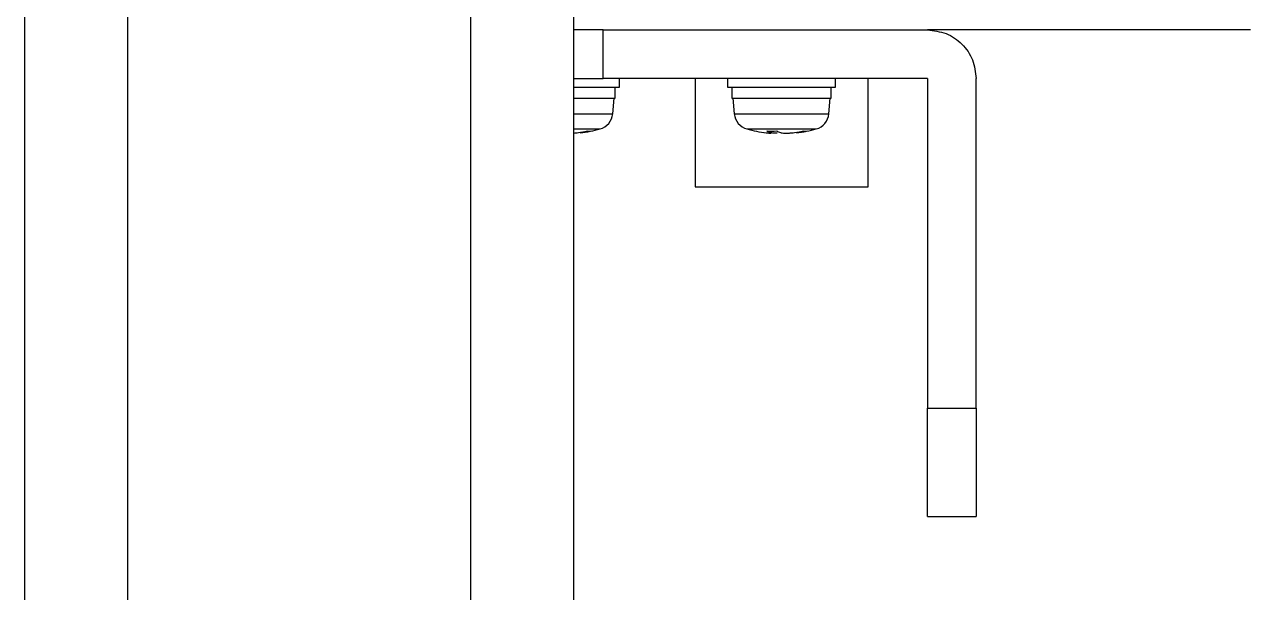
# Model space of a CAD drawing. Header units: inches. Extents: x 0 to 34.2, y 0 to 22.
# Drawn here: x 4.5491 to 4.7781, y 9.8917 to 9.9978 of the extents above; entities that cross this region are included whole.
import ezdxf

# ---------------------------------------------------------------- set-up
doc = ezdxf.new("R2010")
doc.units = ezdxf.units.IN
doc.header["$MEASUREMENT"] = 0

msp = doc.modelspace()

# ---------------------------------------------------------------- linework, layer by layer
at = {"color": 7, "linetype": 'Continuous', "lineweight": 25}
for p, q in [((4.549116802744788, 11.42258246330178), (4.549116802744788, 9.782012997726385)), ((4.568342226169102, 11.42258246330178), (4.568342226169102, 9.782012997726385)), ((4.632426970918649, 11.42258246330178), (4.632426970918649, 9.782012997726385)), ((4.651652394343193, 10.55102993471482), (4.651652394343193, 9.884548589324897)), ((4.657203041526126, 9.996772583279046), (4.651652394343193, 9.996772583279046)), ((4.657203041526126, 9.987689706070555), (4.657203041526126, 9.996772583279046)), ((4.657203041526126, 9.996772583279046), (4.71775151941522, 9.996772583279046)), ((4.778078778783842, 9.996772583279046), (4.71775151941522, 9.996772583279046)), ((4.71775151941522, 9.987689706070555), (4.657203041526126, 9.987689706070555)), ((4.660230667262271, 9.986074972344557), (4.660230667262271, 9.987689706070555)), ((4.674359587364508, 9.987689706070555), (4.674359587364508, 9.967505534496011)), ((4.680414838836798, 9.987689706070555), (4.680414838836798, 9.986074972344557)), ((4.700599010411327, 9.98607497234455), (4.700599010411327, 9.987689706070555)), ((4.706654261883617, 9.967505534496011), (4.706654261883617, 9.987689706070555)), ((4.71775151941522, 9.987689706070555), (4.717755556249712, 9.987685669236264)), ((4.717755556249712, 9.987685669236264), (4.717755556249712, 9.926127982768346)), ((4.726838433458147, 9.926127982768346), (4.726838433458147, 9.987685669236264)), ((4.659423300399389, 9.984056555187193), (4.659423300399389, 9.986074972344557)), ((4.68122220569968, 9.986074972344557), (4.68122220569968, 9.984056555187193)), ((4.699791643548448, 9.984056555187193), (4.699791643548448, 9.98607497234455)), ((4.658963374686641, 9.981106641603539), (4.659221458678978, 9.984056555187193)), ((4.681424047419862, 9.984056555187193), (4.681682131412428, 9.981106641603539)), ((4.69933171783547, 9.981106641603539), (4.699589801828264, 9.984056555187193)), ((4.651652394343193, 9.981106641603539), (4.658963374686641, 9.981106641603539)), ((4.681682131412428, 9.981106641603539), (4.69933171783547, 9.981106641603539)), ((4.651652394343193, 9.978276004204282), (4.656608906311503, 9.978276004204282)), ((4.684036599787566, 9.978276004204282), (4.68803623549336, 9.978276004204282)), ((4.68803623549336, 9.978276004204282), (4.696977249460561, 9.978276004204282)), ((4.653322153246293, 9.977606950914444), (4.652919201707219, 9.977557898779825)), ((4.653322153246293, 9.977606950914444), (4.653322153246293, 9.97772688965906)), ((4.688418092411583, 9.977606950914444), (4.688418092411583, 9.977886552125009)), ((4.688571038793725, 9.97753372992534), (4.688571038793725, 9.977885325243955)), ((4.69369049639535, 9.977606950914444), (4.693287544856275, 9.977557898779825)), ((4.69369049639535, 9.977606950914444), (4.69369049639535, 9.97772688965906)), ((4.717755556249712, 9.926127982768346), (4.726838433458147, 9.926127982768346)), ((4.717755556249712, 9.905943811193897), (4.726838433458147, 9.905943811193897))]:
    msp.add_line(p, q, dxfattribs=at)
for centre, radius, start, end in [((4.655746196333075, 9.981388108237974), 0.003229467451919999, 285.4939675012783, 355.000000000352), ((4.684899309765994, 9.981388108237974), 0.003229467451920454, 184.9999999996477, 254.5060324987215), ((4.696114539482132, 9.981388108237974), 0.003229467451919999, 285.4939675012783, 355.000000000352), ((4.650138581475121, 10.00161678445696), 0.024221005889404, 276.5782687849067, 285.4939675012783), ((4.690506924623948, 10.00161678445696), 0.02422100588940425, 254.5060324987215, 263.2378657310965), ((4.690506924623948, 10.00161678445696), 0.02422100588940444, 276.5782687849067, 285.4939675012783), ((4.649736944224323, 9.998228949726332), 0.02081317179855147, 277.7716770027384, 282.4678761261498), ((4.650507675440346, 9.998228949726332), 0.02081317179850706, 277.7716770027384, 282.4678761261498), ((4.654615711335582, 9.981356124386958), 0.003470972671319364, 263.6255799031591, 276.3744200968408), ((4.68865716970476, 9.998158325794), 0.02027318325515338, 267.362985753708, 272.6370142462919), ((4.68980491065, 9.981769859994461), 0.004387832817510643, 241.6961954636314, 251.5751858997503), ((4.691670381425059, 9.981769859994461), 0.004387832817515336, 241.6961954636314, 251.5751858997503), ((4.690105287372923, 9.998228949726425), 0.0208131717986711, 277.7716770027384, 282.4678761261498), ((4.690876018589405, 9.99822894972689), 0.02081317179907662, 277.7716770027384, 282.4678761261498), ((4.694984054484641, 9.981356124386858), 0.003470972671274238, 263.6255799031591, 276.3744200968408)]:
    msp.add_arc(centre, radius, start, end, dxfattribs=at)
for points in [[(4.71775151941522, 9.996772583279046), (4.718942241768925, 9.996635992669193), (4.721323686475873, 9.996362811449565), (4.724327319906577, 9.994261469727448), (4.726428661628642, 9.991257836296688), (4.726701842848236, 9.98887639158974), (4.726838433458147, 9.987685669236264)], [(4.680414838836798, 9.986074972344557), (4.68056653875878, 9.986074972344557), (4.680869938602973, 9.986074972344557), (4.683203725500086, 9.986074972344557), (4.686539613361772, 9.986074972344557), (4.690506924623948, 9.986074972344557), (4.694474235886354, 9.98607497234455), (4.697810123748042, 9.98607497234455), (4.700143910645153, 9.98607497234455), (4.700447310489347, 9.98607497234455), (4.700599010411327, 9.98607497234455)], [(4.68122220569968, 9.984056555187193), (4.681361769628003, 9.984056555187193), (4.681640897484652, 9.984056555187193), (4.683787981429857, 9.984056555187193), (4.686856998262737, 9.984056555187193), (4.690506924623948, 9.984056555187193), (4.694156850984932, 9.984056555187193), (4.69722586781827, 9.984056555187193), (4.699372951763475, 9.984056555187193), (4.699652079620122, 9.984056555187193), (4.699791643548448, 9.984056555187193)], [(4.674359587364508, 9.967505534496011), (4.674602307239725, 9.967505534496011), (4.675087746990387, 9.967505534496011), (4.678821806025539, 9.967505534496011), (4.684159226604422, 9.967505534496011), (4.690506924623948, 9.967505534496011), (4.696854622643476, 9.967505534496011), (4.70219204322213, 9.967505534496011), (4.70592610225774, 9.967505534496011), (4.706411542008173, 9.967505534496011), (4.706654261883617, 9.967505534496011)], [(4.717755556249712, 9.905943811193897), (4.717755556249712, 9.906018930861967), (4.717755556249712, 9.906169170198307), (4.717755556249712, 9.907369374358758), (4.717755556249712, 9.909234770986506), (4.717755556249712, 9.911764286422892), (4.717755556249712, 9.914841792374192), (4.717755556249712, 9.918354091260854), (4.717755556249712, 9.922164850847079), (4.717755556249712, 9.924806938794614), (4.717755556249712, 9.926127982768346)], [(4.726838433458147, 9.926127982768346), (4.726838433458147, 9.924806938794614), (4.726838433458147, 9.922164850847079), (4.726838433458147, 9.918354091260854), (4.726838433458147, 9.914841792374192), (4.726838433458147, 9.911764286422892), (4.726838433458147, 9.909234770986506), (4.726838433458147, 9.907369374358758), (4.726838433458147, 9.906169170198307), (4.726838433458147, 9.906018930861967), (4.726838433458147, 9.905943811193897)]]:
    msp.add_open_spline(points, degree=3, dxfattribs=at)
for points, knots in [([(4.651652394343193, 9.987689706070555), (4.6521868219066, 9.987689706070555), (4.653975852560475, 9.987689706070555), (4.655872775932673, 9.987689706070555), (4.657203041526126, 9.987689706070555)], [0, 0, 0, 0, 0.2987246543549339, 1, 1, 1, 1]), ([(4.651652394343193, 9.986074972344557), (4.652451563918753, 9.986074972344557), (4.654565089884477, 9.986074972344557), (4.657434321493955, 9.986074972344557), (4.659777432272239, 9.986074972344557), (4.660079588932259, 9.986074972344557), (4.660230667262271, 9.986074972344557)], [0, 0, 0, 0, 0.1685215819676352, 0.4456810546451103, 0.7228405273225416, 1, 1, 1, 1]), ([(4.651652394343193, 9.984056555187193), (4.652345934645908, 9.984056555187193), (4.654247845186401, 9.984056555187193), (4.656849889085109, 9.984056555187193), (4.659006517510214, 9.984056555187193), (4.659284372769742, 9.984056555187193), (4.659423300399389, 9.984056555187193)], [0, 0, 0, 0, 0.1605918839527113, 0.4403945893017709, 0.7201972946508979, 1, 1, 1, 1]), ([(4.651652394343193, 9.977525160705145), (4.651801475365762, 9.977533462691834), (4.652110673767694, 9.977550681255034), (4.652401051086791, 9.977587753285157), (4.652551422029811, 9.977606950914444)], [0, 0, 0, 0, 0.4821532769431229, 1, 1, 1, 1]), ([(4.687323352852776, 9.977606950914444), (4.687521960172617, 9.97758153114862), (4.687919251253332, 9.977530681833269), (4.688357045812916, 9.97749598770861), (4.688479322153903, 9.977505531550989), (4.688540199748948, 9.977510283133888)], [0, 0, 0, 0, 0.3341934883562651, 0.6685156035203965, 1, 1, 1, 1]), ([(4.688543460899842, 9.97753372992534), (4.688550246993792, 9.977539812913653), (4.688567302466547, 9.977555101271975), (4.688474169368977, 9.977587464491767), (4.688418092411583, 9.977606950914444)], [0, 0, 0, 0, 0.3978836860364297, 1, 1, 1, 1]), ([(4.689676461314502, 9.97750579049814), (4.689526120742922, 9.977505845908215), (4.689170303430625, 9.977505977049468), (4.688761306813484, 9.977530460977395), (4.688546655048139, 9.977555092978342), (4.688544861324377, 9.977555298814151)], [0, 0, 0, 0, 0.4204756300797008, 0.9951572410875753, 1, 1, 1, 1]), ([(4.69028356318687, 9.977606950914444), (4.690389557232617, 9.97758138787055), (4.690601586119255, 9.977530251944048), (4.691148672226047, 9.977497701952931), (4.691788786872493, 9.977503907977356), (4.692408674235901, 9.977543918506331), (4.69276945744728, 9.977588413590695), (4.692919765178869, 9.977606950914444)], [0, 0, 0, 0, 0.213394243203612, 0.4268706191286207, 0.6385350123186557, 0.8494082303578849, 1, 1, 1, 1])]:
    msp.add_open_spline(points, degree=3, knots=knots, dxfattribs=at)

doc.saveas('drawing.dxf')
